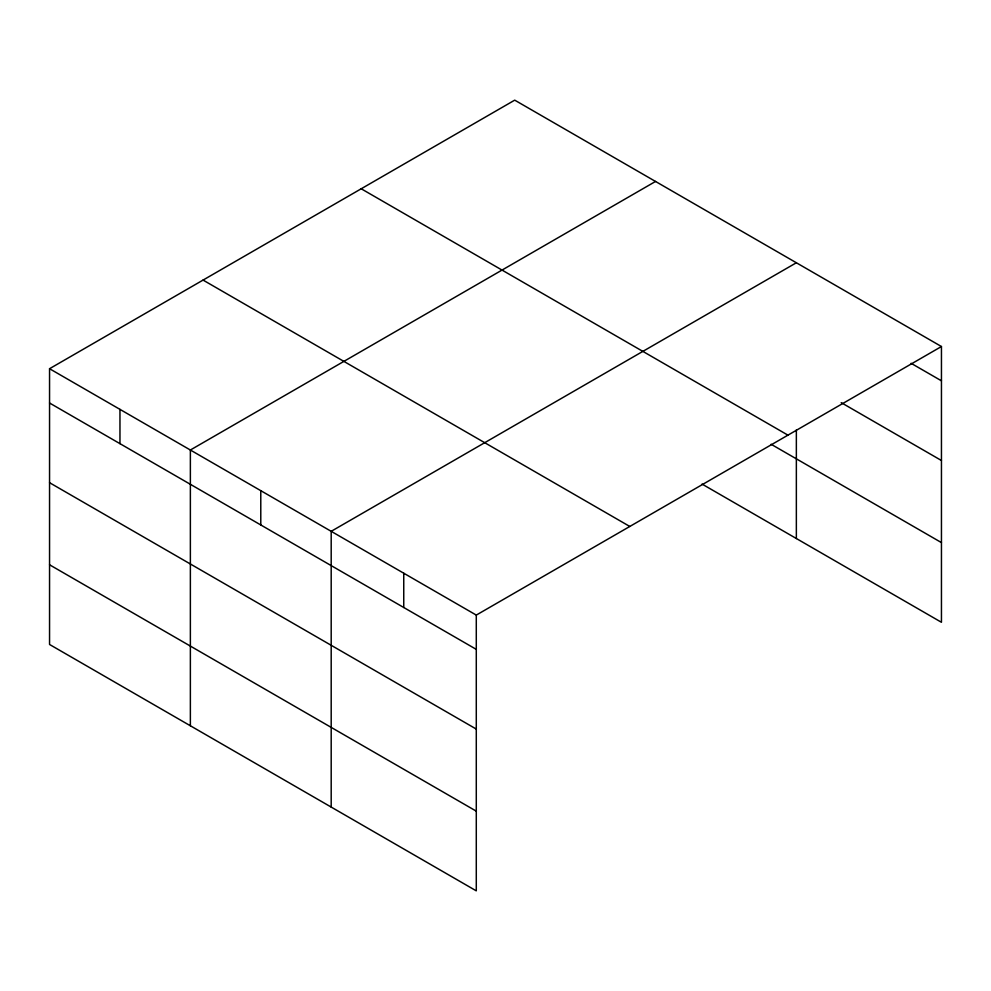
<?xml version="1.0" encoding="UTF-8"?>
<svg xmlns="http://www.w3.org/2000/svg" width="991" height="991" viewBox="0 0 991 991"><rect width="100%" height="100%" fill="white"/><g stroke="black" fill="none" stroke-linecap="round" stroke-linejoin="round"><path stroke-width="1.49" d="M702.037 484.066L941.45 622.286L941.45 346.528L514.713 100.153L49.55 368.714L49.55 644.472L476.287 890.847L476.287 615.089L49.55 368.714M655.534 181.452L190.371 450.013L190.371 725.784M796.355 262.764L331.192 531.325L331.192 807.083M476.287 615.089L941.45 346.528M911.113 363.301L941.45 380.817M841.21 402.631L941.45 460.505M361.207 188.773L787.944 435.148M771.122 444.265L941.45 542.597M203.056 280.081L629.793 526.456M49.55 403.003L476.287 649.378M49.55 482.691L476.287 729.066M49.55 564.783L476.287 811.158M796.355 429.945L796.355 538.522M403.746 573.207L403.746 607.495M260.782 490.669L260.782 524.957M119.961 409.37L119.961 443.658"/></g></svg>
